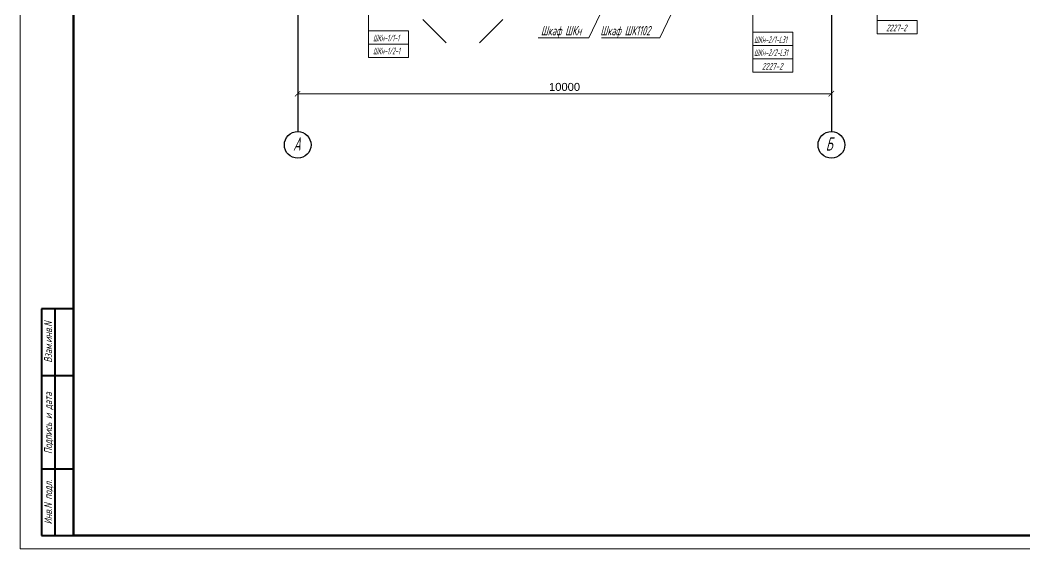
# Model space of a CAD drawing. Header units: millimetres. Extents: x 152217 to 562659, y 54507 to 219294.
# Drawn here: x 559437.4 to 559814, y 218700 to 218898.3 of the extents above; entities that cross this region are included whole.
import ezdxf
from ezdxf.enums import TextEntityAlignment as Align

# ---------------------------------------------------------------- set-up
doc = ezdxf.new("R2010")
doc.units = ezdxf.units.MM
doc.layers.get('0').update_dxf_attribs({"lineweight": 18})
doc.layers.add('dimension', color=1, linetype='Continuous')
for name, color, linetype, lineweight in [('Рамка толстая', 7, 'Continuous', 60), ('Текст_КИП', 2, 'Continuous', 25), ('Толст.рамка', 7, 'Continuous', 60), ('Тонк.рамка', 10, 'Continuous', 20)]:
    doc.layers.add(name, color=color, linetype=linetype, lineweight=lineweight)
doc.styles.add('Arial', font='arial.ttf', dxfattribs={"height": 300})
doc.styles.get("Standard").update_dxf_attribs({"font": 'simplex.shx', "width": 0.6, "oblique": 15})

# ---------------------------------------------------------------- blocks, each defined once
blk = doc.blocks.new('_ArchTick')
at = {"color": 0, "linetype": 'ByBlock', "const_width": 0.15}
blk.add_lwpolyline([(-0.5, -0.5), (0.5, 0.5)], dxfattribs=at)

msp = doc.modelspace()

# ---------------------------------------------------------------- linework, layer by layer
for p, q in [((559568.0137, 218894.2768), (559568.0137, 218907.59)), ((559658.002, 218907.1586), (559650.533, 218891.5939)), ((559684.5837, 218907.1586), (559677.1147, 218891.5939)), ((559712.0338, 218907.59), (559712.0338, 218893.6738)), ((559758.5653, 218898.099), (559758.5653, 218907.59)), ((559650.533, 218891.5939), (559631.574, 218891.5939)), ((559677.1147, 218891.5939), (559655.2749, 218891.5939))]:
    msp.add_line(p, q)
at = {"color": 7, "lineweight": 40}
for p, q in [((559445.4079, 218789.9769), (559445.4079, 218704.9769)), ((559457.4079, 218789.9769), (559445.4079, 218789.9769)), ((559450.4079, 218789.9769), (559450.4079, 218704.9769)), ((559445.4079, 218764.9769), (559457.4079, 218764.9769)), ((559445.4079, 218729.9769), (559457.4079, 218729.9769)), ((559445.4079, 218704.9769), (559457.4079, 218704.9769))]:
    msp.add_line(p, q, dxfattribs=at)
for points in [[(559758.5653, 218893.099), (559773.5653, 218893.099), (559773.5653, 218898.099), (559758.5653, 218898.099)], [(559568.0137, 218889.2768), (559583.0137, 218889.2768), (559583.0137, 218894.2768), (559568.0137, 218894.2768)], [(559712.0338, 218888.6738), (559727.0338, 218888.6738), (559727.0338, 218893.6738), (559712.0338, 218893.6738)], [(559568.0137, 218884.2768), (559583.0137, 218884.2768), (559583.0137, 218889.2768), (559568.0137, 218889.2768)], [(559712.0338, 218883.6738), (559727.0338, 218883.6738), (559727.0338, 218888.6738), (559712.0338, 218888.6738)], [(559712.0338, 218878.6738), (559727.0338, 218878.6738), (559727.0338, 218883.6738), (559712.0338, 218883.6738)]]:
    msp.add_lwpolyline(points, close=True)
at = {"layer": 'dimension', "color": 6, "linetype": 'ByBlock', "lineweight": 20, "ltscale": 0.01}
for p, q in [((559741.4379, 219184.4272), (559741.4379, 218869.6583)), ((559541.4379, 218904.429), (559541.4379, 218869.6583)), ((559541.4379, 218870.6583), (559741.4379, 218870.6583))]:
    msp.add_line(p, q, dxfattribs=at)
at = {"layer": 'dimension', "color": 0, "linetype": 'ByBlock', "ltscale": 0.01}
for p, q in [((559541.4379, 218904.429), (559541.4379, 218856.4723)), ((559741.4379, 218904.429), (559741.4379, 218856.4723))]:
    msp.add_line(p, q, dxfattribs=at)
at = {"layer": 'dimension', "color": 0, "linetype": 'ByBlock', "lineweight": 20, "ltscale": 0.01}
for p, q in [((559588.3323, 218898.429), (559597.0739, 218889.6874)), ((559618.3323, 218898.429), (559609.5907, 218889.6874))]:
    msp.add_line(p, q, dxfattribs=at)
at = {"layer": 'dimension', "color": 0, "linetype": 'ByBlock', "ltscale": 0.01}
for centre in [(559541.4379, 218851.4723), (559741.4379, 218851.4723)]:
    msp.add_circle(centre, 5, dxfattribs=at)
at = {"layer": 'Рамка толстая', "color": 7}
msp.add_line((559457.4079, 218759.9769), (559457.4079, 218704.9769), dxfattribs=at)
msp.add_line((559457.4079, 218759.9769), (559457.4079, 218704.9769), dxfattribs=at)
at = {"layer": 'Толст.рамка'}
for p, q in [((559457.4079, 218704.9769), (559457.4079, 219288.9769)), ((560273.4079, 218704.9859), (559457.4079, 218704.9769))]:
    msp.add_line(p, q, dxfattribs=at)
at = {"layer": 'Тонк.рамка'}
for p, q in [((559437.4079, 219293.9809), (559437.4079, 218699.9769)), ((559437.4079, 218699.9769), (560278.4079, 218699.9769))]:
    msp.add_line(p, q, dxfattribs=at)

# ---------------------------------------------------------------- block references
at = {"layer": 'dimension', "color": 6, "linetype": 'ByBlock', "lineweight": 20, "ltscale": 0.01, "xscale": 2, "yscale": 2, "zscale": 2, "rotation": 180}
msp.add_blockref('_ArchTick', (559541.4379, 218870.6583), dxfattribs=at)
at = {"layer": 'dimension', "color": 6, "linetype": 'ByBlock', "lineweight": 20, "ltscale": 0.01, "xscale": 2, "yscale": 2, "zscale": 2}
msp.add_blockref('_ArchTick', (559741.4379, 218870.6583), dxfattribs=at)

# ---------------------------------------------------------------- texts
at = {"color": 2, "oblique": 15, "width": 0.6}
for s, p in [('Взам.инв.N', (559449.4079, 218777.4769)), ('Подпись и дата', (559449.4079, 218747.121)), ('Инв.N подл.', (559449.4079, 218717.4769))]:
    msp.add_text(s, height=3, rotation=90, dxfattribs=at).set_placement(p, align=Align.CENTER)
at = {"layer": 'dimension', "color": 7, "oblique": 15, "width": 0.6}
for s, p in [('Шкаф ШКн', (559632.5761, 218892.551)), ('Шкаф ШК1102', (559654.8723, 218892.5539))]:
    msp.add_text(s, height=3.5, dxfattribs=at).set_placement(p)
at = {"layer": 'dimension', "color": 0, "oblique": 15, "width": 0.6}
for s, p in [('А', (559539.7056, 218849.3327)), ('Б', (559739.315, 218849.3327))]:
    msp.add_text(s, height=5, dxfattribs=at).set_placement(p)
at = {"layer": 'dimension', "color": 2, "linetype": 'ByBlock', "lineweight": 20, "ltscale": 0.01, "insert": (559641.4379, 218873.19), "char_height": 3, "attachment_point": 5, "style": 'Arial'}
msp.add_mtext('\\A1;10000', dxfattribs=at)
at = {"layer": 'Текст_КИП', "color": 6, "oblique": 15}
for s, width, p in [('2227-2', 0.6, (559761.9526, 218894.0969)), ('ШКн-1/1-1', 0.5, (559569.6712, 218890.2776)), ('ШКн-2/1-L31', 0.5, (559712.4632, 218889.6746)), ('ШКн-1/2-1', 0.5, (559569.6712, 218885.4422)), ('ШКн-2/2-L31', 0.5, (559712.4632, 218884.8392)), ('2227-2', 0.6, (559715.4211, 218879.6716))]:
    msp.add_text(s, height=2.5, dxfattribs=dict(at, width=width)).set_placement(p)

doc.saveas('drawing.dxf')
